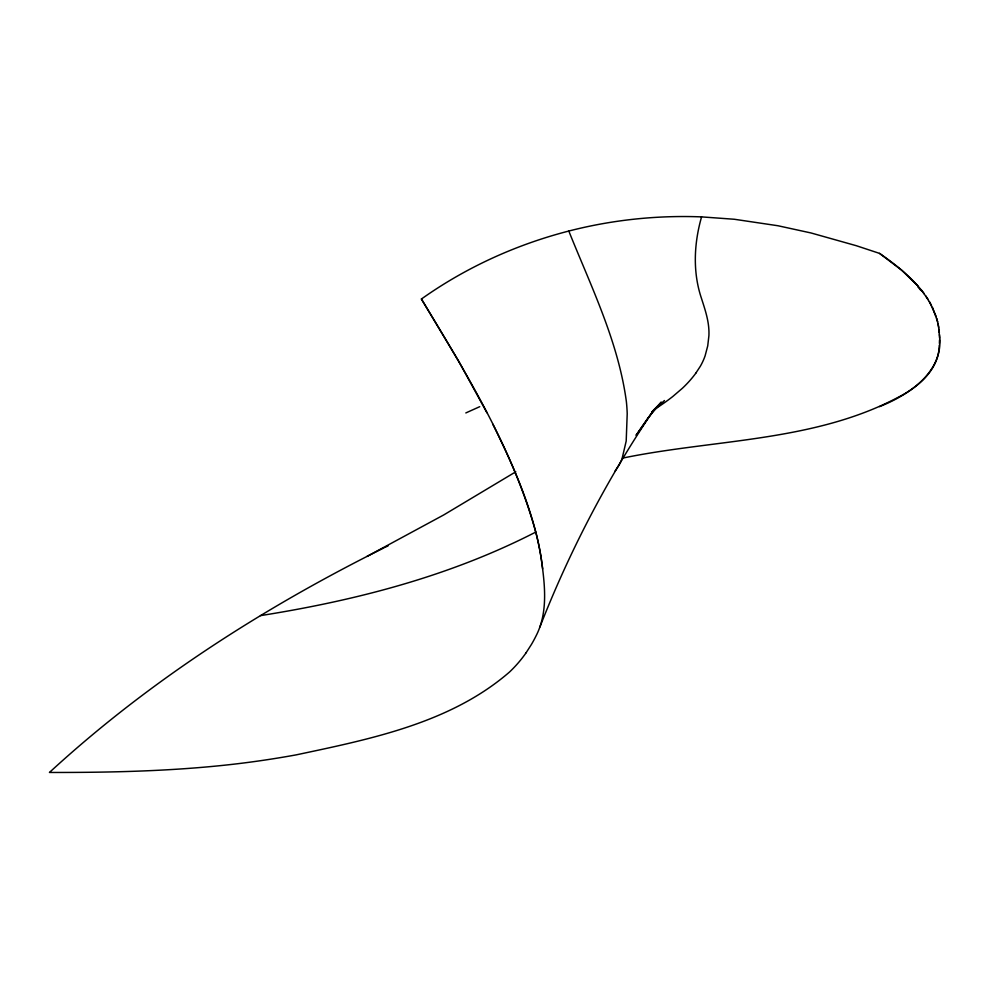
<?xml version="1.0" encoding="UTF-8"?>
<svg xmlns="http://www.w3.org/2000/svg" width="989" height="989" viewBox="0 0 989 989"><rect width="100%" height="100%" fill="white"/><g stroke="black" fill="none" stroke-linecap="round" stroke-linejoin="round"><path stroke-width="1.48" d="M939.538 339.882L939.389 343.406M939.266 345.173C939.043 368.872 919.51 386.069 900.064 396.305C815.072 442.083 714.899 439.005 622.514 458.13M917.99 286.044L901.733 270.232L879.555 253.394L856.289 245.705L811.042 232.971L777.923 225.739L734.308 219.261L701.572 216.888C694.018 243.245 692.572 271.901 701.399 298.159C704.638 308.271 708.161 318.47 708.841 329.164A85.759 70.961 7.3 0 1 708.903 335.753L707.728 345.878L705.095 355.879A86.191 71.233 7.3 0 1 700.373 366.202L695.774 373.224M526.099 652.765L531.439 644.432A253.617 186.847 17.4 0 0 536.013 635.989C548.462 611.882 544.741 583.658 541.131 557.858A436.644 311.127 21.7 0 0 536.767 536.075C527.199 496.997 510.633 460.033 492.769 424.133M539.846 627.113C569.577 551.046 607.765 477.971 653.531 410.336L636.051 435.358L648.252 417.679L661.32 402.09L651.924 411.869M614.787 471.555L618.817 465.448A76.994 60.959 10.3 0 0 622.056 458.76L626.198 441.057L627.211 413.785A251.478 198.554 17 0 0 626.396 401.781C618.385 341.823 591.113 286.612 568.799 231.043C516.122 244.604 465.782 267.512 421.401 299.024C466.19 373.36 513.007 448.783 536.075 533.244A438.028 312.03 21.8 0 1 541.638 561.146L542.677 568.947M652.147 412.005L664.46 400.533M653.877 409.755L658.019 407.097A243.047 206.404 14.1 0 0 672.841 396.465L682.348 388.306A138.608 115.453 9.6 0 0 695.786 373.236M384.177 547.77C263.581 607.79 148.783 681.05 49.45 772.458C110.409 772.557 171.505 771.247 232.131 764.373A1290.113 992.14 47 0 0 265.299 759.997A1471.125 1117.966 51 0 0 296.206 754.867C370.455 739.092 450.7 723.12 509.669 671.89A205.811 151.366 16 0 0 526.099 652.777M515.788 471.802L443.715 514.948L367.006 556.424M535.642 532.144C449.76 576.253 355.422 600.583 260.466 615.628M385.512 547.102L388.195 545.792M879.481 406.652C909.311 394.747 944.532 371.493 939.463 334.566M465.819 412.945L479.739 406.677M568.799 231.043C612.055 219.892 656.943 215.132 701.572 216.888M879.555 253.394C896.083 264.879 912.167 277.612 924.295 293.857M921.254 289.913L928.238 299.667M925.679 295.798L931.502 305.366M421.401 299.024L458.785 361.344L486.959 412.759M929.4 301.583L936.2 316.529M932.454 307.258L937.72 321.994M936.768 318.359L938.759 327.408M938.116 323.811L939.352 332.786M939.006 329.201L939.55 338.114M917.668 286.587A280.765 162.975 -68.8 0 1 920.895 290.469"/></g></svg>
